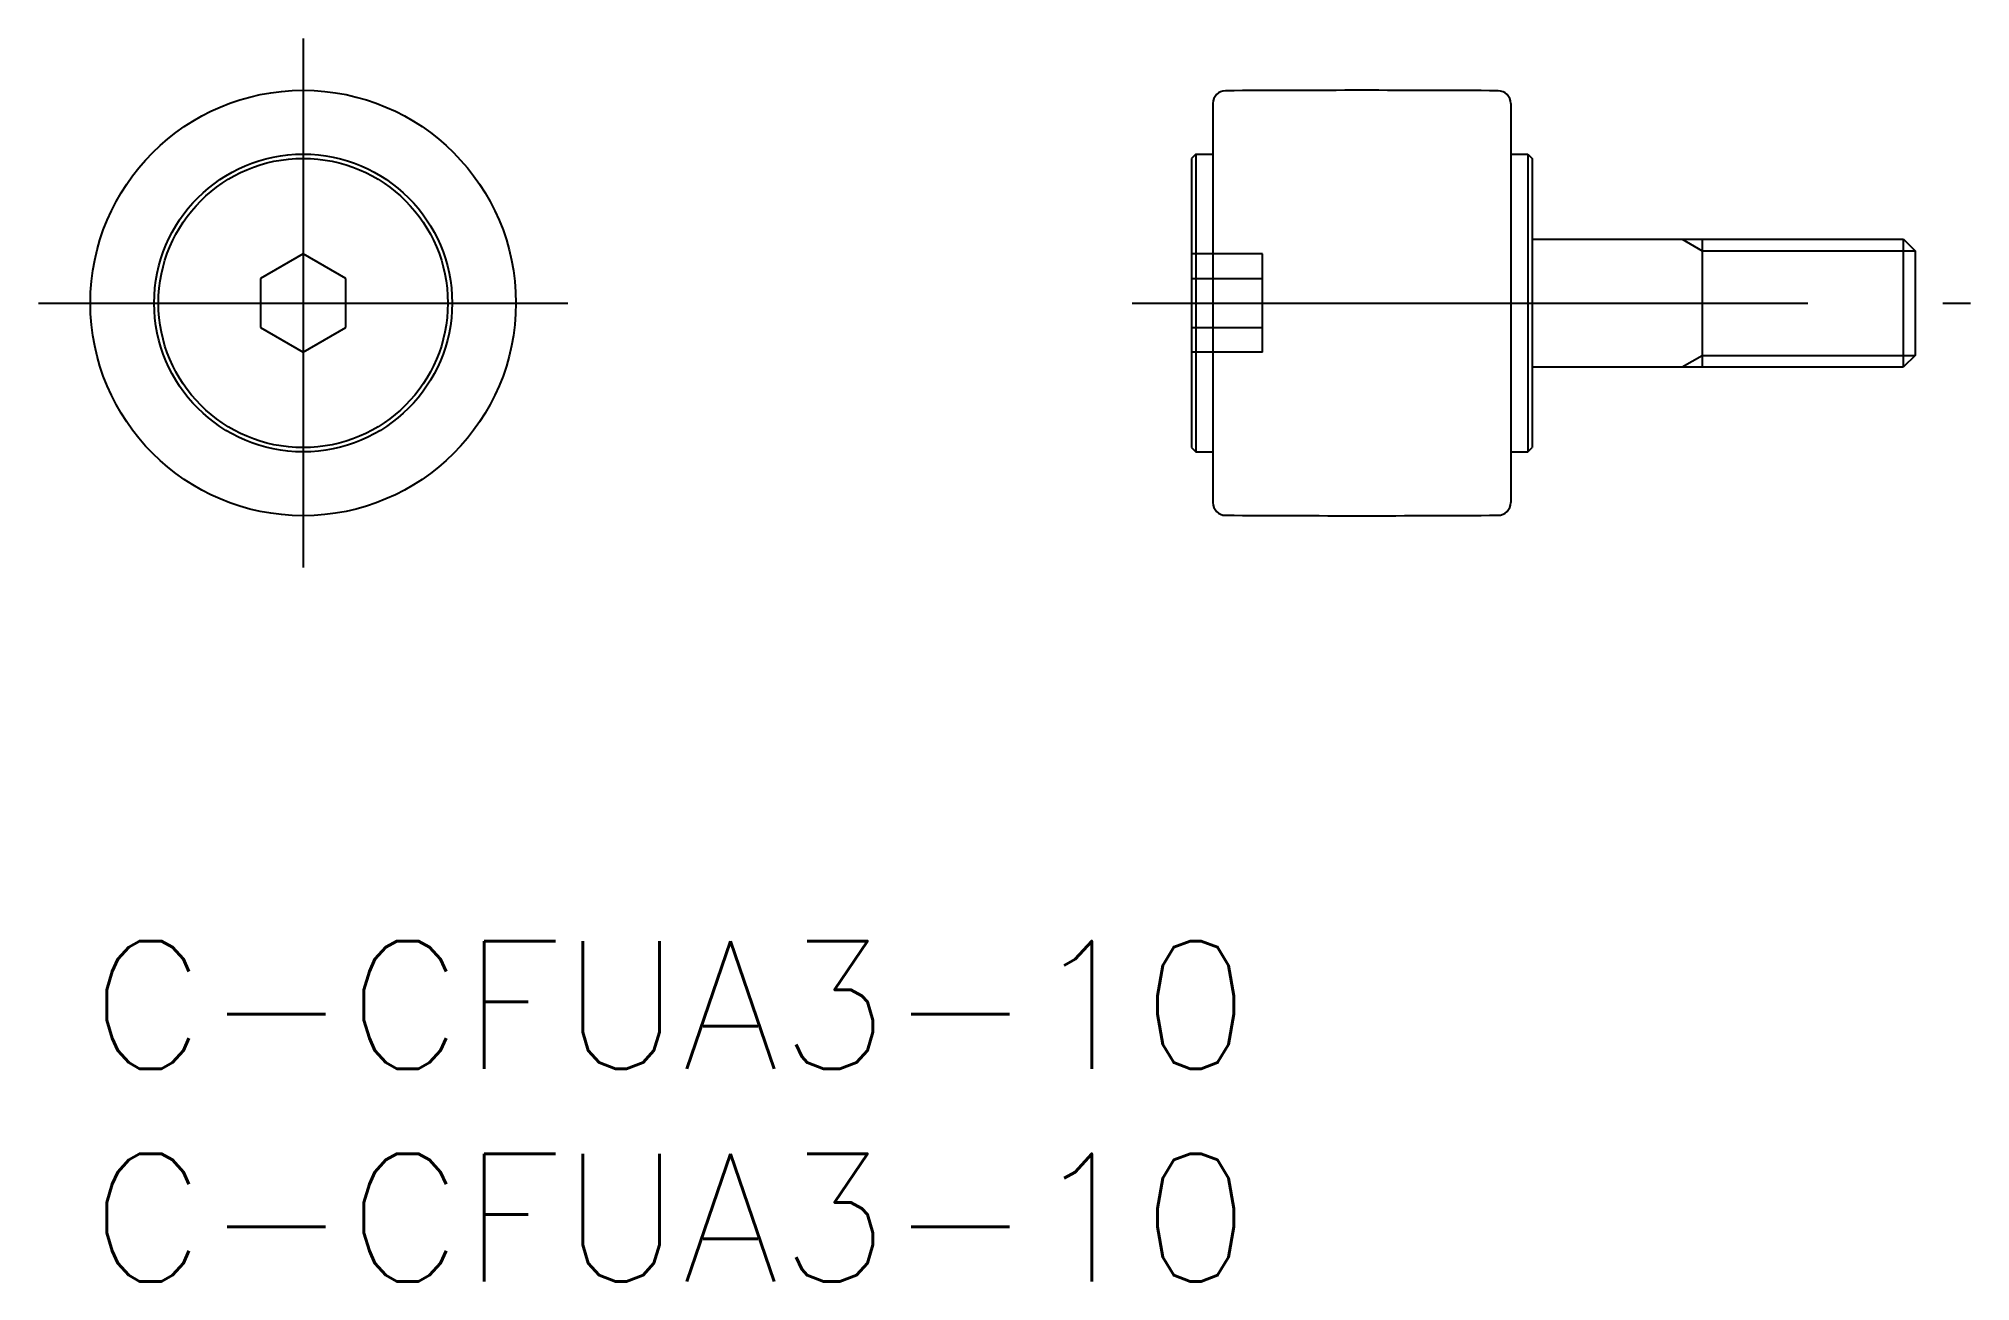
# Model space of a CAD drawing. Extents: x -1.2 to 44.2, y -8 to 21.2.
import ezdxf

# ---------------------------------------------------------------- set-up
doc = ezdxf.new("R2010")
doc.units = 0
doc.header["$LTSCALE"] = 0.5
doc.linetypes.add('CENTER', pattern=[50.8, 31.75, -6.35, 6.35, -6.35])
doc.linetypes.add('DASHED', pattern=[19.05, 12.7, -6.35])
for name, color, linetype in [('MSM_CENTER', 1, 'CENTER'), ('MSM_CONTINUOUS', 7, 'CONTINUOUS'), ('MSM_DASHED', 4, 'DASHED'), ('MSM_NARROW', 5, 'CONTINUOUS'), ('MSM_PART_NUMBER', 7, 'CONTINUOUS')]:
    doc.layers.add(name, color=color, linetype=linetype)
doc.styles.get("Standard").update_dxf_attribs({"font": 'txt.shx', "height": 3, "bigfont": 'bigfont.shx'})

# ---------------------------------------------------------------- blocks, each defined once
blk = doc.blocks.new('*U2')
at = {"layer": 'MSM_PART_NUMBER'}
blk.add_text('C-CFUA3-10', height=3, dxfattribs=at).set_placement((0, -3))
blk = doc.blocks.new('*U3')
at = {"layer": 'MSM_PART_NUMBER'}
blk.add_text('C-CFUA3-10', height=3, dxfattribs=at).set_placement((0, -8))

msp = doc.modelspace()

# ---------------------------------------------------------------- linework, layer by layer
at = {"layer": 'MSM_CENTER'}
for p, q in [((5, 21.216), (5, 8.784)), ((-1.216, 15), (11.216, 15)), ((24.482, 15), (44.176, 15))]:
    msp.add_line(p, q, dxfattribs=at)
at = {"layer": 'MSM_CONTINUOUS'}
for p, q in [((26.376, 19.69), (26.376, 10.31)), ((33.376, 19.69), (33.376, 10.31)), ((25.976, 18.5), (25.876, 18.4)), ((25.876, 18.4), (25.876, 11.6)), ((25.976, 18.5), (26.376, 18.5)), ((25.976, 18.5), (25.976, 11.5)), ((33.376, 18.5), (33.776, 18.5)), ((33.776, 18.5), (33.876, 18.4)), ((33.776, 18.5), (33.776, 11.5)), ((33.876, 18.4), (33.876, 11.6)), ((33.876, 16.5), (42.605, 16.5)), ((37.876, 16.5), (37.876, 13.5)), ((42.605, 13.5), (42.605, 16.5)), ((42.605, 16.5), (42.876, 16.229)), ((5, 16.155), (4, 15.577)), ((6, 15.577), (5, 16.155)), ((42.876, 16.229), (42.876, 13.77)), ((4, 15.577), (4, 14.423)), ((6, 14.423), (6, 15.577)), ((4, 14.423), (5, 13.845)), ((5, 13.845), (6, 14.423)), ((42.876, 13.77), (42.605, 13.5)), ((33.876, 13.5), (42.605, 13.5)), ((25.876, 11.6), (25.976, 11.5)), ((25.976, 11.5), (26.376, 11.5)), ((33.376, 11.5), (33.776, 11.5)), ((33.776, 11.5), (33.876, 11.6))]:
    msp.add_line(p, q, dxfattribs=at)
for radius in [5, 3.5, 3.4]:
    msp.add_circle((5, 15), radius, dxfattribs=at)
for centre, radius, start, end in [((26.676, 19.69), 0.3, 90.3669, 180), ((29.876, -480), 500, 89.63308, 90.36692), ((33.076, 19.69), 0.3, 0, 89.6331), ((26.676, 10.31), 0.3, 180, 269.6331), ((29.876, 510), 500, 269.63308, 270.36692), ((33.076, 10.31), 0.3, 270.3669, 0)]:
    msp.add_arc(centre, radius, start, end, dxfattribs=at)
at = {"layer": 'MSM_DASHED'}
for p, q in [((27.542, 16.155), (25.876, 16.155)), ((27.542, 13.845), (27.542, 16.155)), ((25.876, 15.577), (27.542, 15.577)), ((25.876, 14.423), (27.542, 14.423)), ((27.542, 13.845), (25.876, 13.845))]:
    msp.add_line(p, q, dxfattribs=at)
at = {"layer": 'MSM_NARROW'}
for p, q in [((37.407, 16.5), (37.876, 16.229)), ((37.876, 16.229), (42.876, 16.229)), ((37.407, 13.5), (37.876, 13.77)), ((37.876, 13.77), (42.876, 13.77))]:
    msp.add_line(p, q, dxfattribs=at)

# ---------------------------------------------------------------- block references
at = {"layer": 'MSM_CONTINUOUS'}
for name in ['*U2', '*U3']:
    msp.add_blockref(name, (0, 0), dxfattribs=at)

doc.saveas('drawing.dxf')
